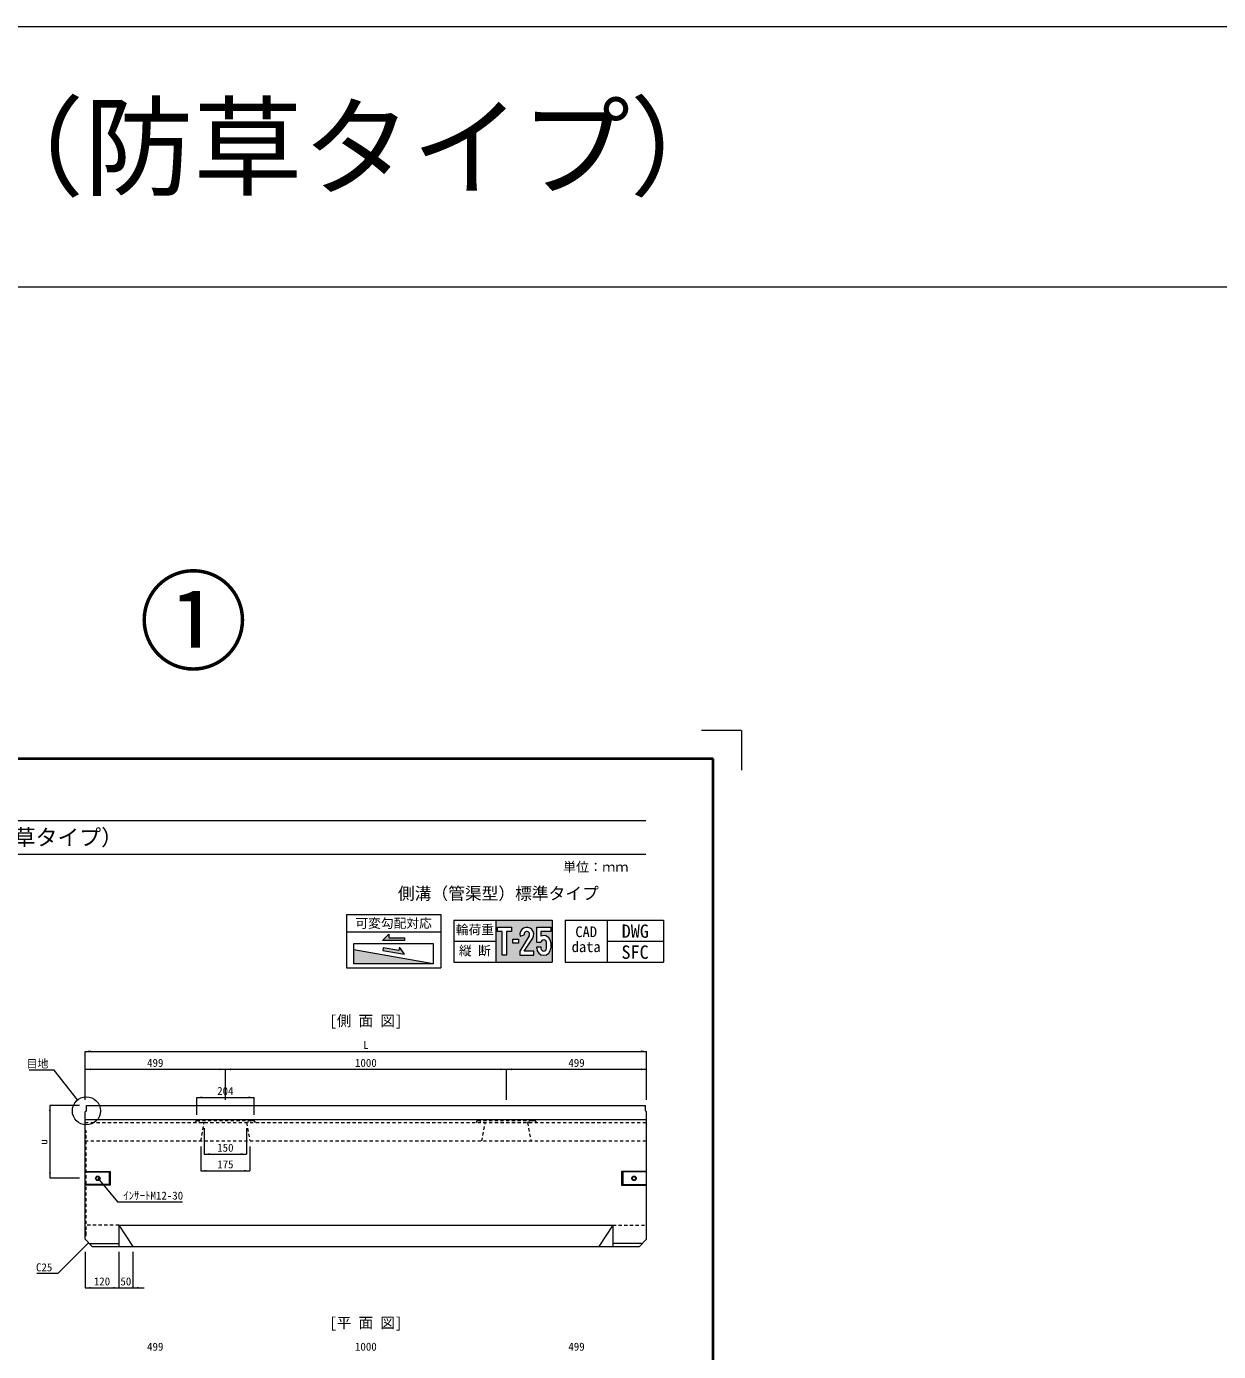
# Model space of a CAD drawing. Units: millimetres at full size. Extents: x 88303 to 103503, y -4520 to 5263.
# Drawn here: x 91509 to 95751, y 549 to 5263 of the extents above; entities that cross this region are included whole.
import ezdxf
from ezdxf.enums import TextEntityAlignment as Align

# ---------------------------------------------------------------- set-up
doc = ezdxf.new("R2010")
doc.units = ezdxf.units.MM
doc.header["$LTSCALE"] = 15
doc.linetypes.add('USER1', pattern=[1.35, 0.75, -0.6])
doc.linetypes.add('USER3', pattern=[1.35, 0.75, -0.6])
for name, color, linetype, lineweight in [('0_2', 7, 'Continuous', 9), ('Defpoints_3', 7, 'Continuous', 13), ('インサート', 3, 'USER3', 9), ('ハッチング', 7, 'Continuous', 5), ('図枠', 7, 'Continuous', 5), ('寸法線', 7, 'Continuous', 13), ('引出線', 4, 'Continuous', 13), ('排水孔', 30, 'Continuous', 5), ('本体', 2, 'Continuous', 13), ('枠', 5, 'Continuous', 20), ('目地', 132, 'Continuous', 5)]:
    doc.layers.add(name, color=color, linetype=linetype, lineweight=lineweight)
doc.layers.add('補助線', color=1, linetype='Continuous')
doc.layers.add('集水桝', color=7, linetype='Continuous')
doc.styles.add('ＭＳ ゴシック', font='')
doc.styles.get('ＭＳ ゴシック').set_extended_font_data('MS Gothic')

# ---------------------------------------------------------------- blocks, each defined once
blk = doc.blocks.new('filled_arrow')
at = {"color": 0, "linetype": 'Continuous', "lineweight": -2}
blk.add_solid([(7.5, 1.25), (0, 0), (7.5, -1.25)], dxfattribs=at)

msp = doc.modelspace()

# ---------------------------------------------------------------- hatches: boundary and pattern name
at = {"layer": 'ハッチング'}
h = msp.add_hatch(color=256, dxfattribs=at)
h.paths.add_polyline_path([(93379.9, 1933.77), (93379.9, 2083.77), (93179.9, 2083.77), (93179.9, 1933.77)])
h.paths.add_polyline_path([(93217.4, 1958.77), (93202.4, 1958.77), (93202.4, 2043.77), (93184.9, 2043.77), (93184.9, 2058.77), (93234.9, 2058.77), (93234.9, 2043.77), (93217.4, 2043.77)], flags=16)
h.paths.add_polyline_path([(93264.9, 1973.77), (93298.24, 2028.25, 0.53298), (93291.42, 2043.12, 0.53298), (93280.24, 2031.18), (93265.75, 2027.3, -0.5398), (93293.83, 2057.92, -0.5398), (93310.75, 2019.98), (93280.19, 1973.77), (93314.9, 1973.77), (93314.9, 1958.77), (93264.9, 1958.77)], flags=16)
h.paths.add_polyline_path([(93239.9, 2001.27), (93239.9, 2016.27), (93259.9, 2016.27), (93259.9, 2001.27)], flags=16)
h.paths.add_polyline_path([(93324.9, 1983.77), (93324.9, 1988.77), (93339.9, 1988.77), (93339.9, 1983.77, 1), (93359.9, 1983.77), (93359.9, 2003.77, 0.41421), (93349.9, 2013.77, 0.41421), (93339.9, 2003.77), (93324.9, 2003.77), (93324.9, 2058.77), (93374.9, 2058.77), (93374.9, 2043.77), (93339.9, 2043.77), (93339.9, 2026.68, -0.54057), (93374.9, 2003.77), (93374.9, 1983.77, -0.41421), (93349.9, 1958.77, -0.41421)], flags=16)
for color, points in [(256, [(92798.7, 2021.3), (92798.7, 2033.6), (92776.81, 2011.71), (92854.89, 2011.71), (92854.89, 2021.3)]), (256, [(92798.7, 2021.3), (92798.7, 2033.6), (92776.81, 2011.71), (92854.89, 2011.71), (92854.89, 2021.3)]), (256, [(92834.39, 1975.78), (92779.04, 1985.45), (92777.39, 1976), (92854.31, 1962.55), (92836.51, 1987.89)]), (256, [(92779.04, 1985.45), (92777.39, 1976), (92854.31, 1962.55), (92836.51, 1987.89), (92834.39, 1975.78)]), (251, [(92957.07, 1928.67), (92674.63, 1978.05), (92674.63, 1928.67)])]:
    msp.add_hatch(color=color, dxfattribs=at).paths.add_polyline_path(points)

# ---------------------------------------------------------------- linework, layer by layer
at = {"layer": '0_2', "lineweight": 20}
for p, q in [((92648.02, 2103.27), (92648.02, 1914.27)), ((92648.02, 2103.27), (92983.67, 2103.27)), ((92983.67, 2103.27), (92983.67, 1914.27)), ((93029.9, 2083.77), (93029.9, 1933.77)), ((93029.9, 2083.77), (93379.9, 2083.77)), ((93179.9, 2083.77), (93179.9, 1933.77)), ((93379.9, 2083.77), (93379.9, 1933.77)), ((93426.12, 2083.77), (93426.12, 1933.77)), ((93426.12, 2083.77), (93776.12, 2083.77)), ((93576.12, 2083.77), (93576.12, 1933.77)), ((93776.12, 2083.77), (93776.12, 1933.77)), ((92648.02, 2042.44), (92983.67, 2042.44)), ((92776.81, 2011.71), (92798.7, 2033.6)), ((92798.7, 2033.6), (92798.7, 2021.3)), ((92854.89, 2011.71), (92776.81, 2011.71)), ((92779.04, 1985.45), (92777.39, 1976)), ((92834.39, 1975.78), (92779.04, 1985.45)), ((92798.7, 2021.3), (92854.89, 2021.3)), ((92836.51, 1987.89), (92834.39, 1975.78)), ((92854.31, 1962.55), (92836.51, 1987.89)), ((92854.89, 2021.3), (92854.89, 2011.71)), ((93029.9, 2008.77), (93179.9, 2008.77)), ((93576.12, 2008.77), (93776.12, 2008.77)), ((92957.07, 1928.67), (92674.63, 1978.05)), ((92777.39, 1976), (92854.31, 1962.55)), ((93029.9, 1933.77), (93379.9, 1933.77)), ((93426.12, 1933.77), (93776.12, 1933.77)), ((92648.02, 1914.27), (92983.67, 1914.27))]:
    msp.add_line(p, q, dxfattribs=at)
msp.add_lwpolyline([(92674.63, 2000.36), (92957.07, 2000.36), (92957.07, 1928.67), (92674.63, 1928.67)], close=True, dxfattribs=at)
at = {"layer": 'Defpoints_3'}
for q in [(93911.7, 2758.13), (94053.12, 2616.71)]:
    msp.add_line((94053.12, 2758.13), q, dxfattribs=at)
at = {"layer": 'インサート', "linetype": 'Continuous'}
for centre, radius in [((91763.03, 1165.24), 8), ((91763.03, 1165.24), 6), ((93671.03, 1165.24), 8), ((93671.03, 1165.24), 6)]:
    msp.add_circle(centre, radius, dxfattribs=at)
at = {"layer": 'ハッチング'}
for p, q in [((93265.75, 2027.3), (93280.24, 2031.18)), ((93339.9, 1988.77), (93339.9, 1983.77)), ((93359.9, 1983.77), (93359.9, 2003.77)), ((93374.9, 2003.77), (93374.9, 1983.77))]:
    msp.add_line(p, q, dxfattribs=at)
for points in [[(93202.4, 1958.77), (93202.4, 2043.77), (93184.9, 2043.77), (93184.9, 2058.77), (93234.9, 2058.77), (93234.9, 2043.77), (93217.4, 2043.77), (93217.4, 1958.77)], [(93239.9, 2016.27), (93259.9, 2016.27), (93259.9, 2001.27), (93239.9, 2001.27)]]:
    msp.add_lwpolyline(points, close=True, dxfattribs=at)
for points in [[(93298.24, 2028.25), (93264.9, 1973.77), (93264.9, 1958.77), (93314.9, 1958.77), (93314.9, 1973.77), (93280.19, 1973.77), (93310.75, 2019.98)], [(93339.9, 2003.77), (93324.9, 2003.77), (93324.9, 2058.77), (93374.9, 2058.77), (93374.9, 2043.77), (93339.9, 2043.77), (93339.9, 2026.68)], [(93324.9, 1983.77), (93324.9, 1988.77), (93339.9, 1988.77)]]:
    msp.add_lwpolyline(points, dxfattribs=at)
for centre, radius, start, end in [((93289.84, 2033.39), 24.85, 327.32155, 194.20268), ((93289.84, 2033.39), 9.85, 328.53575, 192.98848), ((93349.9, 2003.77), 25, 0, 113.57818), ((93349.9, 1983.77), 25, 180, 0), ((93349.9, 2003.77), 10, 0, 180), ((93349.9, 1983.77), 10, 180, 0)]:
    msp.add_arc(centre, radius, start, end, dxfattribs=at)
at = {"layer": '図枠', "lineweight": 40}
for p, q in [((93953.12, 2658.13), (90253.12, 2658.13)), ((93953.12, -2841.87), (93953.12, 2658.13))]:
    msp.add_line(p, q, dxfattribs=at)
at = {"layer": '図枠', "lineweight": 13}
for p, q in [((90493.12, 2438.13), (93713.12, 2438.13)), ((90493.12, 2318.13), (93713.12, 2318.13))]:
    msp.add_line(p, q, dxfattribs=at)
at = {"layer": '寸法線'}
for p, q in [((91718.03, 1616.98), (93716.03, 1616.98)), ((91718.03, 1444.43), (91718.03, 1616.98)), ((93716.03, 1444.43), (93716.03, 1616.98)), ((91718.03, 1552.98), (92217.03, 1552.98)), ((91718.03, 1444.43), (91718.03, 1552.98)), ((92217.03, 1444.43), (92217.03, 1552.98)), ((92217.03, 1552.98), (93217.03, 1552.98)), ((92217.03, 1444.43), (92217.03, 1552.98)), ((93217.03, 1444.43), (93217.03, 1552.98)), ((93217.03, 1552.98), (93716.03, 1552.98)), ((93217.03, 1444.43), (93217.03, 1552.98)), ((93716.03, 1444.43), (93716.03, 1552.98)), ((91592.78, 1424.43), (91592.78, 1165.24)), ((91698.03, 1424.43), (91592.78, 1424.43)), ((92115.03, 1452.99), (92319.03, 1452.99)), ((92115.03, 1391.24), (92115.03, 1452.99)), ((92319.03, 1391.24), (92319.03, 1452.99)), ((92142.03, 1343.24), (92142.03, 1251.14)), ((92292.03, 1343.24), (92292.03, 1251.14)), ((92129.53, 1278.24), (92129.53, 1191.9)), ((92304.53, 1278.24), (92304.53, 1191.9)), ((92142.03, 1251.14), (92292.03, 1251.14)), ((92129.53, 1191.9), (92304.53, 1191.9)), ((91698.03, 1165.24), (91592.78, 1165.24)), ((91718.03, 903.24), (91718.03, 775.46)), ((91838.03, 903.24), (91838.03, 775.46)), ((91838.03, 903.24), (91838.03, 775.46)), ((91888.03, 903.24), (91888.03, 775.46)), ((91718.03, 775.46), (91838.03, 775.46)), ((91798.03, 775.46), (91928.03, 775.46))]:
    msp.add_line(p, q, dxfattribs=at)
at = {"layer": '引出線'}
for points in [[(91691.42, 1444.38), (91607.34, 1550.4), (91518.66, 1550.4)], [(91763.03, 1165.24), (91833.48, 1081.96), (92064.4, 1081.96)], [(91730.53, 935.74), (91621.25, 826.78), (91546.58, 826.78)]]:
    msp.add_lwpolyline(points, dxfattribs=at)
at = {"layer": '引出線', "lineweight": 9}
msp.add_circle((91722.53, 1405.24), 50, dxfattribs=at)
at = {"layer": '排水孔', "linetype": 'USER1', "lineweight": 9}
for p, q in [((92110.03, 1363.24), (92115.03, 1371.24)), ((92115.03, 1371.24), (92142.03, 1363.24)), ((92115.03, 1371.24), (92319.03, 1371.24)), ((92319.03, 1371.24), (92292.03, 1363.24)), ((92324.03, 1363.24), (92319.03, 1371.24)), ((93110.03, 1363.24), (93115.03, 1371.24)), ((93115.03, 1371.24), (93142.03, 1363.24)), ((93115.03, 1371.24), (93319.03, 1371.24)), ((93319.03, 1371.24), (93292.03, 1363.24)), ((93324.03, 1363.24), (93319.03, 1371.24)), ((92129.53, 1298.24), (92142.03, 1363.24)), ((92292.03, 1363.24), (92304.53, 1298.24)), ((93129.53, 1298.24), (93142.03, 1363.24)), ((93292.03, 1363.24), (93304.53, 1298.24))]:
    msp.add_line(p, q, dxfattribs=at)
at = {"layer": '本体'}
for p, q in [((91722.53, 1405.24), (91722.53, 1424.43)), ((91722.53, 1424.43), (93711.53, 1424.43)), ((93711.53, 1405.24), (93711.53, 1424.43)), ((91722.53, 1405.24), (91718.03, 1401.24)), ((91718.03, 948.24), (91718.03, 1401.24)), ((91718.03, 1374.43), (93716.03, 1374.43)), ((93711.53, 1405.24), (93716.03, 1401.24)), ((93716.03, 948.24), (93716.03, 1401.24)), ((91718.03, 948.24), (91743.03, 923.24)), ((93716.03, 948.24), (93691.03, 923.24)), ((91743.03, 923.24), (93691.03, 923.24))]:
    msp.add_line(p, q, dxfattribs=at)
at = {"layer": '本体', "color": 7, "linetype": 'USER1', "lineweight": 9}
msp.add_line((91718.03, 1363.24), (93716.03, 1363.24), dxfattribs=at)
at = {"layer": '本体', "color": 7, "linetype": 'USER1', "lineweight": 15}
for p, q in [((91718.03, 1298.24), (93716.03, 1298.24)), ((91838.03, 998.24), (91718.03, 998.24)), ((93596.03, 998.24), (93716.03, 998.24))]:
    msp.add_line(p, q, dxfattribs=at)
at = {"layer": '本体', "lineweight": 5}
for p, q in [((91718.03, 1189.74), (91807.03, 1189.74)), ((91718.03, 1187.74), (91803.03, 1187.74)), ((91807.03, 1189.74), (91803.03, 1187.74)), ((91803.03, 1187.74), (91803.03, 1142.74)), ((91807.03, 1189.74), (91807.03, 1140.74)), ((93716.03, 1189.74), (93627.03, 1189.74)), ((93627.03, 1189.74), (93627.03, 1140.74)), ((93627.03, 1189.74), (93631.03, 1187.74)), ((93716.03, 1187.74), (93631.03, 1187.74)), ((93631.03, 1187.74), (93631.03, 1142.74)), ((91803.03, 1142.74), (91718.03, 1142.74)), ((91807.03, 1140.74), (91718.03, 1140.74)), ((91807.03, 1140.74), (91803.03, 1142.74)), ((93627.03, 1140.74), (93631.03, 1142.74)), ((93627.03, 1140.74), (93716.03, 1140.74)), ((93631.03, 1142.74), (93716.03, 1142.74)), ((91733.03, 933.24), (91838.03, 933.24)), ((93701.03, 933.24), (93596.03, 933.24))]:
    msp.add_line(p, q, dxfattribs=at)
at = {"layer": '本体', "lineweight": 15}
for p, q in [((91838.03, 998.24), (91838.03, 923.24)), ((91838.03, 998.24), (93596.03, 998.24)), ((93596.03, 998.24), (93596.03, 923.24))]:
    msp.add_line(p, q, dxfattribs=at)
at = {"layer": '本体', "lineweight": 9}
for p, q in [((91838.03, 998.24), (91888.03, 923.24)), ((93596.03, 998.24), (93546.03, 923.24))]:
    msp.add_line(p, q, dxfattribs=at)
at = {"layer": '枠'}
for p, q in [((88303.12, 5263.01), (95903.12, 5263.01)), ((88303.12, 4336.43), (95903.12, 4336.43))]:
    msp.add_line(p, q, dxfattribs=at)
at = {"layer": '目地', "linetype": 'USER1'}
for p, q in [((91718.03, 1336.24), (91721.23, 1334.24)), ((91718.03, 1318.24), (91721.23, 1320.24)), ((91721.23, 962.24), (91721.23, 1334.24)), ((91718.03, 978.24), (91721.23, 976.24)), ((91718.03, 960.24), (91721.23, 962.24))]:
    msp.add_line(p, q, dxfattribs=at)

# ---------------------------------------------------------------- block references
at = {"layer": '寸法線', "xscale": 2.67, "yscale": 2.67}
for p in [(91718.03, 1616.98), (91718.03, 1552.98), (92217.03, 1552.98), (93217.03, 1552.98), (92115.03, 1452.99), (92142.03, 1251.14), (92129.53, 1191.9), (91718.03, 775.46), (91888.03, 775.46)]:
    msp.add_blockref('filled_arrow', p, dxfattribs=at)
for p, rotation in [((93716.03, 1616.98), 180), ((92217.03, 1552.98), 180), ((93217.03, 1552.98), 180), ((93716.03, 1552.98), 180), ((91592.78, 1424.43), 270), ((92319.03, 1452.99), 180), ((92292.03, 1251.14), 180), ((91592.78, 1165.24), 90), ((92304.53, 1191.9), 180), ((91838.03, 775.46), 180), ((91838.03, 775.46), 180)]:
    msp.add_blockref('filled_arrow', p, dxfattribs=dict(at, rotation=rotation))
at = {"layer": '引出線', "xscale": 0.133, "yscale": 0.133}
for p, rotation in [((91691.42, 1444.38), 128.4), ((91763.03, 1165.24), 310.2), ((91730.53, 935.74), 224.9)]:
    msp.add_blockref('filled_arrow', p, dxfattribs=dict(at, rotation=rotation))

# ---------------------------------------------------------------- texts
at = {"layer": '0_2', "style": 'ＭＳ ゴシック'}
for s, height, p in [('Ⅱ\u3000型（防草タイプ）', 284.8, (92103.12, 4833.81)), ('可変勾配対応', 33.23, (92815.85, 2072.85)), ('[側 面 図]', 37.98, (92717.03, 1725.9)), ('[平 面 図]', 37.98, (92717.03, 651.34))]:
    msp.add_text(s, height=height, dxfattribs=at).set_placement(p, align=Align.MIDDLE_CENTER)
msp.add_text('側溝（管渠型）標準タイプ', height=43.67, dxfattribs=at).set_placement((92831.15, 2143.76), align=Align.BOTTOM_LEFT)
at = {"layer": 'ハッチング', "style": 'ＭＳ ゴシック'}
for s, p in [('輪荷重', (93104.9, 2049.98)), ('縦 断', (93104.9, 1974.98))]:
    msp.add_text(s, height=33.23, dxfattribs=at).set_placement(p, align=Align.MIDDLE_CENTER)
for s, p in [('CAD', (93462.27, 2061.33)), ('data', (93449.32, 2008))]:
    msp.add_text(s, height=37.98, dxfattribs=at).set_placement(p, align=Align.TOP_LEFT)
at = {"layer": '図枠', "style": 'ＭＳ ゴシック'}
msp.add_text('\u3000ＩＢＣ排水側溝 Ⅱ型（防草タイプ）', height=56.96, dxfattribs=at).set_placement((90493.12, 2378.13), align=Align.MIDDLE_LEFT)
msp.add_text('単位：ｍｍ', height=34.18, dxfattribs=at).set_placement((93534.84, 2273), align=Align.MIDDLE_CENTER)
at = {"layer": '寸法線', "style": 'ＭＳ ゴシック'}
for s, p in [('L', (92717.03, 1639.98)), ('499', (91967.53, 1575.98)), ('1000', (92717.03, 1575.98)), ('499', (93466.53, 1575.98)), ('204', (92217.03, 1475.99)), ('150', (92217.03, 1274.14)), ('175', (92217.03, 1214.9)), ('120', (91778.03, 798.46)), ('50', (91863.03, 798.46)), ('499', (91967.53, 566.29)), ('1000', (92717.03, 566.29)), ('499', (93466.53, 566.29))]:
    msp.add_text(s, height=28.48, dxfattribs=at).set_placement(p, align=Align.MIDDLE_CENTER)
msp.add_text('u', height=28.48, rotation=90, dxfattribs=at).set_placement((91569.78, 1294.83), align=Align.MIDDLE_CENTER)
at = {"layer": '引出線', "style": 'ＭＳ ゴシック'}
for s, p in [('目地', (91587.34, 1587.16)), ('C25', (91601.25, 862.78))]:
    msp.add_text(s, height=28.48, dxfattribs=at).set_placement(p, align=Align.TOP_RIGHT)
msp.add_text('ｲﾝｻｰﾄM12-30', height=28.48, dxfattribs=at).set_placement((91853.48, 1117.96), align=Align.TOP_LEFT)
at = {"layer": '補助線', "style": 'ＭＳ ゴシック'}
msp.add_text('①', height=284.8, dxfattribs=at).set_placement((92103.12, 2918.89), align=Align.BOTTOM_CENTER)
at = {"layer": '集水桝', "style": 'ＭＳ ゴシック'}
for s, p in [('DWG', (93627.4, 2006.62)), ('SFC', (93626.54, 1931.91))]:
    msp.add_text(s, height=47.47, dxfattribs=at).set_placement(p, align=Align.BOTTOM_LEFT)

doc.saveas('drawing.dxf')
